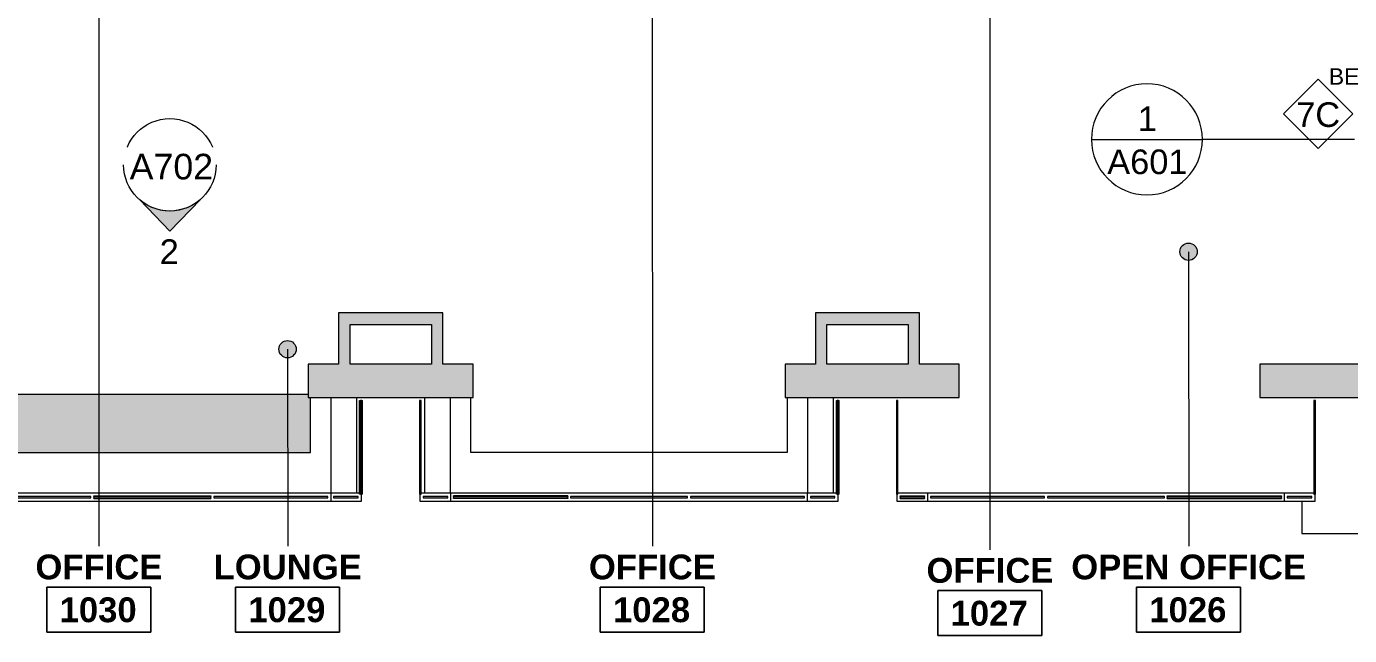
# Model space of a CAD drawing. Header units: inches. Extents: x 920 to 3811, y -644 to 2589.
# Drawn here: x 2964.4 to 3422.3, y 1258.5 to 1469.2 of the extents above; entities that cross this region are included whole.
import ezdxf

# ---------------------------------------------------------------- set-up
doc = ezdxf.new("R2010")
doc.units = ezdxf.units.IN
doc.header["$MEASUREMENT"] = 0
for name, color, linetype, lineweight in [('A-ANNO-SYMB', 150, 'Continuous', 9), ('A-AREA-IDEN', 2, 'Continuous', 9), ('A-DETL', 90, 'Continuous', 9), ('A-GENM', 13, 'Continuous', 13), ('A-GLAZ-CURT', 52, 'Continuous', 13), ('A-GLAZ-CWMG', 51, 'Continuous', 13), ('A-WALL', 113, 'Continuous', 13), ('A-WALL-IDEN', 211, 'Continuous', 9), ('A-WALL-PATT', 111, 'Continuous', 13), ('G-ANNO-SYMB', 111, 'Continuous', 9), ('G-ANNO-TEXT', 231, 'Continuous', 9), ('Q-CASE', 31, 'Continuous', 9)]:
    doc.layers.add(name, color=color, linetype=linetype, lineweight=lineweight)
doc.styles.add('Arial', font='arial.ttf', dxfattribs={"height": 8.851796})
doc.styles.add('Swis721 Lt BT', font='swissl.ttf', dxfattribs={"height": 8.514638})
doc.styles.add('Swis721 Lt BT_1', font='swissl.ttf', dxfattribs={"height": 5.676425})
doc.styles.add('Swis721 Lt BT_B', font='', dxfattribs={"height": 8.583975})
doc.styles.get('Swis721 Lt BT_B').set_extended_font_data('Swis721 Lt BT', bold=True)

# ---------------------------------------------------------------- blocks, each defined once
blk = doc.blocks.new('Window Alcove Bench - Window Alcove Bench-V4-ELEVATION 10 -')
at = {"layer": 'A-GENM', "color": 55}
for p, q in [((-70.75, 16.5), (-70.75, -16.5)), ((-61.75, -16.5), (-61.75, 16.5)), ((61.75, 16.5), (61.75, -16.5)), ((70.75, -16.5), (70.75, 16.5)), ((-70.75, -16.5), (-61.75, -16.5)), ((-61.75, -16.5), (61.75, -16.5)), ((61.75, -16.5), (70.75, -16.5))]:
    blk.add_line(p, q, dxfattribs=at)
blk = doc.blocks.new('Window Alcove Bench - Window Alcove Bench-4408401-ELEVATION 10 -')
at = {"layer": 'A-GENM', "color": 55}
for p, q in [((-70.75, 16.5), (-70.75, -16.5)), ((-61.75, -16.5), (-61.75, 16.5)), ((-54.75, -2.5), (-54.75, 16.5)), ((54.75, 16.5), (54.75, -2.5)), ((61.75, 16.5), (61.75, -16.5)), ((70.75, -16.5), (70.75, 16.5)), ((54.75, -2.5), (-54.75, -2.5)), ((-70.75, -16.5), (-61.75, -16.5)), ((-61.75, -16.5), (61.75, -16.5)), ((61.75, -16.5), (70.75, -16.5))]:
    blk.add_line(p, q, dxfattribs=at)
blk = doc.blocks.new('System Panel - Glazed-4413607-ELEVATION 10 -')
at = {"layer": 'A-GLAZ-CURT'}
blk.add_hatch(color=10, dxfattribs=at).paths.add_polyline_path([(19.75, 0.25), (-19.75, 0.25), (-19.75, -0.25), (19.75, -0.25)], flags=0)
at = {"layer": 'A-GLAZ-CURT', "color": 8, "lineweight": 20}
for p, q in [((19.75, 0.25), (-19.75, 0.25)), ((-19.75, 0.25), (-19.75, -0.25)), ((19.75, -0.25), (19.75, 0.25)), ((-19.75, -0.25), (19.75, -0.25))]:
    blk.add_line(p, q, dxfattribs=at)
blk = doc.blocks.new('System Panel - Glazed-4413630-ELEVATION 10 -')
at = {"layer": 'A-GLAZ-CURT'}
blk.add_hatch(color=10, dxfattribs=at).paths.add_polyline_path([(4.25, -0.25), (4.23, 0.25), (-4.25, 0.25), (-4.25, -0.25), (4.09, -0.25)], flags=0)
at = {"layer": 'A-GLAZ-CURT', "color": 8, "lineweight": 20}
for p, q in [((4.25, 0.25), (-4.25, 0.25)), ((-4.25, 0.25), (-4.25, -0.25)), ((4.25, -0.25), (4.25, 0.25)), ((-4.25, -0.25), (4.25, -0.25))]:
    blk.add_line(p, q, dxfattribs=at)
blk = doc.blocks.new('System Panel - Glazed-4413646-ELEVATION 10 -')
at = {"layer": 'A-GLAZ-CURT'}
blk.add_hatch(color=10, dxfattribs=at).paths.add_polyline_path([(10.24, -0.25), (16.24, -0.25), (16.24, 0.25), (-16.24, 0.25), (-16.24, -0.25), (7.34, -0.25)], flags=0)
at = {"layer": 'A-GLAZ-CURT', "color": 8, "lineweight": 20}
for p, q in [((16.24, 0.25), (-16.24, 0.25)), ((-16.24, 0.25), (-16.24, -0.25)), ((16.24, -0.25), (16.24, 0.25)), ((-16.24, -0.25), (16.24, -0.25))]:
    blk.add_line(p, q, dxfattribs=at)
blk = doc.blocks.new('System Panel - Glazed-4413660-ELEVATION 10 -')
at = {"layer": 'A-GLAZ-CURT'}
blk.add_hatch(color=10, dxfattribs=at).paths.add_polyline_path([(-4.25, -0.25), (3.75, -0.25), (3.75, 0), (4.25, 0), (4.25, 0.25), (-4.25, 0.25), (-4.25, 0)], flags=0)
at = {"layer": 'A-GLAZ-CURT', "color": 8, "lineweight": 20}
for p, q in [((4.25, 0.25), (-4.25, 0.25)), ((-4.25, 0.25), (-4.25, -0.25)), ((4.25, -0.25), (4.25, 0.25)), ((-4.25, -0.25), (4.25, -0.25))]:
    blk.add_line(p, q, dxfattribs=at)
blk = doc.blocks.new('System Panel - Glazed-4413676-ELEVATION 10 -')
at = {"layer": 'A-GLAZ-CURT'}
blk.add_hatch(color=10, dxfattribs=at).paths.add_polyline_path([(16.24, -0.25), (16.24, 0.25), (-16.24, 0.25), (-16.24, -0.25), (15.74, -0.25)], flags=0)
at = {"layer": 'A-GLAZ-CURT', "color": 8, "lineweight": 20}
for p, q in [((16.24, 0.25), (-16.24, 0.25)), ((-16.24, 0.25), (-16.24, -0.25)), ((16.24, -0.25), (16.24, 0.25)), ((-16.24, -0.25), (16.24, -0.25))]:
    blk.add_line(p, q, dxfattribs=at)
blk = doc.blocks.new('System Panel - Glazed-4413608-ELEVATION 10 -')
at = {"layer": 'A-GLAZ-CURT'}
blk.add_hatch(color=10, dxfattribs=at).paths.add_polyline_path([(20.25, -0.25), (20.25, 0.25), (-20.25, 0.25), (-20.25, -0.25), (10.53, -0.25)], flags=0)
at = {"layer": 'A-GLAZ-CURT', "color": 8, "lineweight": 20}
for p, q in [((20.25, 0.25), (-20.25, 0.25)), ((-20.25, 0.25), (-20.25, -0.25)), ((20.25, -0.25), (20.25, 0.25)), ((-20.25, -0.25), (20.25, -0.25))]:
    blk.add_line(p, q, dxfattribs=at)
blk = doc.blocks.new('Rectangular Mullion - 1_ Square-4413595-ELEVATION 10 -')
at = {"layer": 'A-GLAZ-CWMG', "color": 55}
for p, q in [((6262.44, 2049.53), (6262.69, 2049.53)), ((6262.44, 2010.03), (6262.44, 2049.53)), ((6263.19, 2049.53), (6263.44, 2049.53)), ((6263.44, 2010.03), (6263.44, 2049.53)), ((6262.69, 2010.03), (6262.44, 2010.03)), ((6263.44, 2010.03), (6263.19, 2010.03))]:
    blk.add_line(p, q, dxfattribs=at)
blk = doc.blocks.new('Rectangular Mullion - 1_ Square-4413627-ELEVATION 10 -')
at = {"layer": 'A-GLAZ-CWMG', "color": 55}
for p, q in [((6262.44, 1926.03), (6262.69, 1926.03)), ((6262.44, 1917.53), (6262.44, 1926.03)), ((6263.19, 1926.03), (6263.44, 1926.03)), ((6263.44, 1917.53), (6263.44, 1926.03)), ((6262.69, 1917.53), (6262.44, 1917.53)), ((6263.44, 1917.53), (6263.19, 1917.53))]:
    blk.add_line(p, q, dxfattribs=at)
blk = doc.blocks.new('System Panel - Glazed-V8-ELEVATION 10 -')
at = {"layer": 'A-GLAZ-CURT'}
blk.add_hatch(color=10, dxfattribs=at).paths.add_polyline_path([(-19.75, -0.25), (19.75, -0.25), (19.75, 0.25), (-19.75, 0.25)], flags=0)
at = {"layer": 'A-GLAZ-CURT', "color": 8, "lineweight": 20}
for p, q in [((19.75, 0.25), (-19.75, 0.25)), ((-19.75, 0.25), (-19.75, -0.25)), ((19.75, -0.25), (19.75, 0.25)), ((-19.75, -0.25), (19.75, -0.25))]:
    blk.add_line(p, q, dxfattribs=at)
blk = doc.blocks.new('System Panel - Glazed-4416019-ELEVATION 10 -')
at = {"layer": 'A-GLAZ-CURT'}
blk.add_hatch(color=10, dxfattribs=at).paths.add_polyline_path([(-20.25, 0.25), (-20.25, -0.25), (20.25, -0.25), (20.25, 0.25), (0.3, 0.25)], flags=0)
at = {"layer": 'A-GLAZ-CURT', "color": 8, "lineweight": 20}
for p, q in [((20.25, 0.25), (-20.25, 0.25)), ((-20.25, 0.25), (-20.25, -0.25)), ((20.25, -0.25), (20.25, 0.25)), ((-20.25, -0.25), (20.25, -0.25))]:
    blk.add_line(p, q, dxfattribs=at)
blk = doc.blocks.new('Rectangular Mullion - 1_ Square-4415994-ELEVATION 10 -')
at = {"layer": 'A-GLAZ-CWMG', "color": 55}
for p, q in [((6262.44, 1802.53), (6262.69, 1802.53)), ((6262.44, 1802.53), (6262.44, 1763.03)), ((6263.19, 1802.53), (6263.44, 1802.53)), ((6263.44, 1802.53), (6263.44, 1763.03)), ((6262.69, 1763.03), (6262.44, 1763.03)), ((6263.44, 1763.03), (6263.19, 1763.03))]:
    blk.add_line(p, q, dxfattribs=at)
blk = doc.blocks.new('Rectangular Mullion - 1_ Square-V11-ELEVATION 10 -')
at = {"layer": 'A-GLAZ-CWMG', "color": 55}
for p, q in [((5788.71, 1339.85), (5788.96, 1339.85)), ((5788.71, 1307.36), (5788.71, 1339.85)), ((5789.46, 1339.85), (5789.71, 1339.85)), ((5789.71, 1307.36), (5789.71, 1339.85)), ((5788.96, 1307.36), (5788.71, 1307.36)), ((5789.71, 1307.36), (5789.46, 1307.36))]:
    blk.add_line(p, q, dxfattribs=at)
blk = doc.blocks.new('Rectangular Mullion - 1_ Square-4413601-ELEVATION 10 -')
at = {"layer": 'A-GLAZ-CWMG', "color": 55}
for p, q in [((6262.44, 2009.03), (6262.69, 2009.03)), ((6262.44, 1968.53), (6262.44, 2009.03)), ((6263.19, 2009.03), (6263.44, 2009.03)), ((6263.44, 1968.53), (6263.44, 2009.03)), ((6262.69, 1968.53), (6262.44, 1968.53)), ((6263.44, 1968.53), (6263.19, 1968.53))]:
    blk.add_line(p, q, dxfattribs=at)
blk = doc.blocks.new('Rectangular Mullion - 1_ Square-4413673-ELEVATION 10 -')
at = {"layer": 'A-GLAZ-CWMG', "color": 55}
for p, q in [((6229.46, 2061.28), (6229.46, 2061.53)), ((6261.94, 2061.53), (6229.46, 2061.53)), ((6229.46, 2060.53), (6229.46, 2060.78)), ((6261.94, 2060.53), (6229.46, 2060.53)), ((6261.94, 2061.53), (6261.94, 2061.28)), ((6261.94, 2060.78), (6261.94, 2060.53))]:
    blk.add_line(p, q, dxfattribs=at)
blk = doc.blocks.new('CW Benchtop - 35_75_d x1_25_ x24_75_h-5047231-ELEVATION 10 -')
at = {"layer": 'Q-CASE'}
blk.add_hatch(color=50, dxfattribs=at).paths.add_polyline_path([(0, -20), (109.5, -20), (109.5, -1), (108.75, -1), (108.75, 0), (0.75, 0), (0.75, -1), (0, -1)], flags=0)
for p, q in [((0, -1), (0, -20)), ((0, -1), (0, -20)), ((108.75, 0), (0.75, 0)), ((108.75, 0), (0.75, 0)), ((109.5, -20), (109.5, -1)), ((109.5, -20), (109.5, -1)), ((0, -20), (109.5, -20)), ((0, -20), (109.5, -20))]:
    blk.add_line(p, q, dxfattribs=at)
blk = doc.blocks.new('Wall Tag - 1_4_-62626-ELEVATION 10 -')
at = {"layer": 'A-WALL-IDEN'}
for p, q in [((-0.125, 0), (0, 0.125)), ((0, 0.125), (0.125, 0)), ((-0.125, 0), (0, -0.125)), ((0, -0.125), (0.125, 0))]:
    blk.add_line(p, q, dxfattribs=at)
blk = doc.blocks.new('Floor Plan - Callout Head-3511279-ELEVATION 10 -')
at = {"layer": 'A-ANNO-SYMB'}
blk.add_line((-0.2, 0), (0.2, 0), dxfattribs=at)
for start, end in [(360, 180), (180, 360)]:
    blk.add_arc((0, 0), 0.2, start, end, dxfattribs=at)
blk = doc.blocks.new('Elevation - Filled Arrow 2-347888-ELEVATION 10 -')
at = {"layer": 'G-ANNO-SYMB'}
blk.add_circle((0, 0), 0.1664, dxfattribs=at)
blk = doc.blocks.new('Elevation - Filled Arrow-151867-ELEVATION 10 -')
at = {"layer": 'G-ANNO-SYMB'}
h = blk.add_hatch(color=256, dxfattribs=at)
edge = h.paths.add_edge_path(flags=0)
edge.add_line((0, 0.2393), (0.1103, 0.1247))
edge.add_arc((-0.0002, -0.0002), 0.1667, 48.498, 130.5571)
edge.add_line((-0.1085, 0.1265), (0, 0.2393))
for p, q in [((0, 0.2393), (-0.1085, 0.1265)), ((-0.1084, 0.1266), (0, 0.2393)), ((0, 0.2393), (-0.1084, 0.1266)), ((0, 0.2393), (0.11, 0.1249)), ((0.1103, 0.1247), (0, 0.2393))]:
    blk.add_line(p, q, dxfattribs=at)
blk.add_arc((-0.0002, -0.0002), 0.1667, 48.498, 130.5571, dxfattribs=at)
blk.add_ellipse((-0.0002, -0.0001), major_axis=(-0.1667, 0), ratio=0.999376, start_param=3.141593, end_param=6.283185, dxfattribs=at)
blk = doc.blocks.new('OTJ_ Room Tag - Room Name _ Number-360227-ELEVATION 10 -')
at = {"layer": 'A-AREA-IDEN'}
for p, q in [((-0.1881, -0.1636), (-0.1881, -0.0018)), ((-0.1881, -0.0018), (0.1869, -0.0018)), ((0.1869, -0.0018), (-0.1881, -0.0018)), ((-0.1881, -0.0018), (-0.1881, -0.1636)), ((0.1869, -0.0018), (0.1869, -0.1636)), ((0.1869, -0.1636), (0.1869, -0.0018)), ((0.1869, -0.1636), (-0.1881, -0.1636)), ((-0.1881, -0.1636), (0.1869, -0.1636))]:
    blk.add_line(p, q, dxfattribs=at)

msp = doc.modelspace()

# ---------------------------------------------------------------- hatches: boundary and pattern name
at = {"layer": 'A-AREA-IDEN'}
h = msp.add_hatch(color=256, dxfattribs=at)
edge = h.paths.add_edge_path(flags=0)
edge.add_arc((3366.54, 1391.27), 3, 0, 360)
h = msp.add_hatch(color=256, dxfattribs=at)
edge = h.paths.add_edge_path(flags=0)
edge.add_arc((3054.75, 1357.56), 3, 0, 360)
at = {"layer": 'A-WALL-PATT', "lineweight": 9}
for points in [[(3104.52, 1366.14), (3104.52, 1370.08), (3072.45, 1370.08), (3072.45, 1366.14), (3076.38, 1366.14)], [(3108.45, 1352.36), (3108.45, 1370.08), (3104.52, 1370.08), (3104.52, 1352.36)], [(3269.52, 1366.14), (3269.52, 1370.08), (3237.45, 1370.08), (3237.45, 1366.14), (3241.38, 1366.14)], [(3273.45, 1352.36), (3273.45, 1370.08), (3269.52, 1370.08), (3269.52, 1352.36)], [(3072.45, 1352.36), (3076.38, 1352.36), (3076.38, 1366.14), (3072.45, 1366.14), (3072.45, 1361.57)], [(3237.45, 1352.36), (3241.38, 1352.36), (3241.38, 1366.14), (3237.45, 1366.14), (3237.45, 1361.57)], [(3061.95, 1340.86), (3118.95, 1340.86), (3118.95, 1352.36), (3061.95, 1352.36), (3061.95, 1341.86)], [(3243.7, 1340.86), (3287.2, 1340.86), (3287.2, 1352.36), (3226.95, 1352.36), (3226.95, 1340.86)], [(3446.89, 1340.86), (3452.45, 1340.86), (3452.45, 1352.36), (3391.2, 1352.36), (3391.2, 1340.86)]]:
    msp.add_hatch(color=7, dxfattribs=at).paths.add_polyline_path(points, flags=0)

# ---------------------------------------------------------------- linework, layer by layer
at = {"layer": 'A-ANNO-SYMB'}
for p, q in [((3386.88, 1430.16), (3371.36, 1430.16)), ((3424.03, 1430.16), (3386.88, 1430.16))]:
    msp.add_line(p, q, dxfattribs=at)
at = {"layer": 'A-AREA-IDEN'}
for p, q in [((2989.43, 1535.22), (2989.5, 1289.37)), ((3180.95, 1535.22), (3181.02, 1289.37)), ((3297.77, 1534.03), (3297.84, 1288.18)), ((3366.54, 1391.27), (3366.6, 1289.37)), ((3054.75, 1357.56), (3054.81, 1289.37))]:
    msp.add_line(p, q, dxfattribs=at)
for centre in [(3366.54, 1391.27), (3054.75, 1357.56)]:
    msp.add_circle(centre, 3, dxfattribs=at)
at = {"layer": 'A-DETL', "color": 55, "lineweight": 13}
for p, q in [((3405.7, 1304.86), (3405.7, 1298.86)), ((3405.7, 1298.86), (3405.7, 1293.78)), ((3405.7, 1293.78), (3452.45, 1293.78))]:
    msp.add_line(p, q, dxfattribs=at)
at = {"layer": 'A-WALL', "color": 8, "lineweight": 20}
for p, q in [((3108.45, 1370.08), (3072.45, 1370.08)), ((3072.45, 1370.08), (3072.45, 1352.36)), ((3108.45, 1352.36), (3108.45, 1370.08)), ((3273.45, 1370.08), (3237.45, 1370.08)), ((3237.45, 1370.08), (3237.45, 1352.36)), ((3273.45, 1352.36), (3273.45, 1370.08)), ((3076.38, 1366.14), (3104.52, 1366.14)), ((3076.38, 1352.36), (3076.38, 1366.14)), ((3104.52, 1366.14), (3104.52, 1352.36)), ((3241.38, 1366.14), (3269.52, 1366.14)), ((3241.38, 1352.36), (3241.38, 1366.14)), ((3269.52, 1366.14), (3269.52, 1352.36)), ((3072.45, 1352.36), (3061.95, 1352.36)), ((3061.95, 1352.36), (3061.95, 1340.86)), ((3104.52, 1352.36), (3076.38, 1352.36)), ((3118.95, 1352.36), (3108.45, 1352.36)), ((3118.95, 1340.86), (3118.95, 1352.36)), ((3237.45, 1352.36), (3226.95, 1352.36)), ((3226.95, 1352.36), (3226.95, 1340.86)), ((3269.52, 1352.36), (3241.38, 1352.36)), ((3287.2, 1352.36), (3273.45, 1352.36)), ((3287.2, 1340.86), (3287.2, 1352.36)), ((3463.95, 1352.36), (3391.2, 1352.36)), ((3391.2, 1352.36), (3391.2, 1340.86)), ((3061.95, 1340.86), (3118.95, 1340.86)), ((3226.95, 1340.86), (3287.2, 1340.86)), ((3391.2, 1340.86), (3452.45, 1340.86))]:
    msp.add_line(p, q, dxfattribs=at)
at = {"layer": 'A-WALL', "color": 55}
for p, q in [((3080.2, 1304.86), (2935.7, 1304.86)), ((2936.2, 1307.86), (3079.7, 1307.86)), ((3069.7, 1307.86), (3069.7, 1304.86)), ((3080.2, 1307.36), (3080.2, 1304.86)), ((3100.7, 1304.86), (3100.7, 1307.36)), ((3245.2, 1304.86), (3100.7, 1304.86)), ((3100.95, 1307.86), (3244.7, 1307.86)), ((3111.2, 1307.86), (3111.2, 1304.86)), ((3234.7, 1304.86), (3234.7, 1307.86)), ((3245.2, 1307.36), (3245.2, 1304.86)), ((3265.7, 1304.86), (3265.7, 1307.36)), ((3410.2, 1304.86), (3265.7, 1304.86)), ((3265.95, 1307.86), (3409.95, 1307.86)), ((3276.2, 1307.86), (3276.2, 1304.86)), ((3399.7, 1304.86), (3399.7, 1307.86)), ((3410.2, 1307.36), (3410.2, 1304.86))]:
    msp.add_line(p, q, dxfattribs=at)

# ---------------------------------------------------------------- block references
at = {"layer": 'A-ANNO-SYMB', "xscale": 95.99999999999994, "yscale": 95.99999999999994, "zscale": 95.99999999999994}
msp.add_blockref('Floor Plan - Callout Head-3511279-ELEVATION 10 -', (3352.16, 1430.16), dxfattribs=at)
at = {"layer": 'A-AREA-IDEN', "xscale": 95.99999999999994, "yscale": 95.99999999999994, "zscale": 95.99999999999994}
for p in [(2989.49, 1275.39), (3054.8, 1275.39), (3181.01, 1275.39), (3297.83, 1274.2), (3366.59, 1275.39)]:
    msp.add_blockref('OTJ_ Room Tag - Room Name _ Number-360227-ELEVATION 10 -', p, dxfattribs=at)
at = {"layer": 'A-GENM', "color": 55}
for name, p in [('Window Alcove Bench - Window Alcove Bench-V4-ELEVATION 10 -', (3007.95, 1324.36)), ('Window Alcove Bench - Window Alcove Bench-4408401-ELEVATION 10 -', (3172.95, 1324.36))]:
    msp.add_blockref(name, p, dxfattribs=at)
at = {"layer": 'A-GLAZ-CURT', "color": 55}
for name, p, rotation in [('System Panel - Glazed-4413676-ELEVATION 10 -', (3080.2, 1323.61), 270.0000000000002), ('System Panel - Glazed-4413646-ELEVATION 10 -', (3100.7, 1323.61), 270.0000000000002), ('System Panel - Glazed-4413676-ELEVATION 10 -', (3245.2, 1323.61), 270.0000000000002), ('System Panel - Glazed-4413646-ELEVATION 10 -', (3265.7, 1323.61), 270.0000000000002), ('System Panel - Glazed-4413676-ELEVATION 10 -', (3410.2, 1323.61), 270.0000000000002), ('System Panel - Glazed-4413607-ELEVATION 10 -', (2966.95, 1306.36), 180), ('System Panel - Glazed-4413608-ELEVATION 10 -', (3007.95, 1306.36), 180), ('System Panel - Glazed-4413607-ELEVATION 10 -', (3048.95, 1306.36), 180), ('System Panel - Glazed-4413630-ELEVATION 10 -', (3105.95, 1306.36), 180), ('System Panel - Glazed-4413630-ELEVATION 10 -', (3270.95, 1306.36), 180), ('System Panel - Glazed-4413607-ELEVATION 10 -', (3296.95, 1306.36), 180), ('System Panel - Glazed-4413608-ELEVATION 10 -', (3337.95, 1306.36), 180), ('System Panel - Glazed-4413607-ELEVATION 10 -', (3378.95, 1306.36), 180)]:
    msp.add_blockref(name, p, dxfattribs=dict(at, rotation=rotation))
for name, p in [('System Panel - Glazed-4413660-ELEVATION 10 -', (3074.95, 1306.36)), ('System Panel - Glazed-V8-ELEVATION 10 -', (3131.95, 1306.36)), ('System Panel - Glazed-4416019-ELEVATION 10 -', (3172.95, 1306.36)), ('System Panel - Glazed-V8-ELEVATION 10 -', (3213.95, 1306.36)), ('System Panel - Glazed-4413660-ELEVATION 10 -', (3239.95, 1306.36)), ('System Panel - Glazed-4413660-ELEVATION 10 -', (3404.95, 1306.36))]:
    msp.add_blockref(name, p, dxfattribs=at)
at = {"layer": 'A-GLAZ-CWMG', "color": 55}
for name, p, rotation in [('Rectangular Mullion - 1_ Square-4413673-ELEVATION 10 -', (1019.17, 7569.31), 270), ('Rectangular Mullion - 1_ Square-4413601-ELEVATION 10 -', (1019.17, 7569.31), 270), ('Rectangular Mullion - 1_ Square-4415994-ELEVATION 10 -', (1349.17, 7569.31), 270.0000000000002), ('Rectangular Mullion - 1_ Square-4413627-ELEVATION 10 -', (1349.17, 7569.31), 270), ('Rectangular Mullion - 1_ Square-4413595-ELEVATION 10 -', (1349.17, 7569.31), 270.0000000000002)]:
    msp.add_blockref(name, p, dxfattribs=dict(at, rotation=rotation))
msp.add_blockref('Rectangular Mullion - 1_ Square-V11-ELEVATION 10 -', (-2544.01, 0), dxfattribs=at)
at = {"layer": 'A-WALL-IDEN', "xscale": 95.99999999999994, "yscale": 95.99999999999994, "zscale": 95.99999999999994}
msp.add_blockref('Wall Tag - 1_4_-62626-ELEVATION 10 -', (3411.43, 1438.99), dxfattribs=at)
at = {"layer": 'G-ANNO-SYMB', "xscale": 95.99999999999994, "yscale": 95.99999999999994, "zscale": 95.99999999999994}
msp.add_blockref('Elevation - Filled Arrow 2-347888-ELEVATION 10 -', (3014.05, 1421.34), dxfattribs=at)
at = {"layer": 'Q-CASE'}
msp.add_blockref('CW Benchtop - 35_75_d x1_25_ x24_75_h-5047231-ELEVATION 10 -', (2953.2, 1341.86), dxfattribs=at)

# ---------------------------------------------------------------- texts
at = {"layer": 'A-ANNO-SYMB', "attachment_point": 2, "line_spacing_factor": 1.00667, "style": 'Swis721 Lt BT'}
for s, insert, char_height, width in [('1', (3352.3, 1441.54), 8.51, 7.56), ('A601', (3352.3, 1426.64), 8.515, 31.428)]:
    msp.add_mtext(s, dxfattribs=dict(at, insert=insert, char_height=char_height, width=width))
at = {"layer": 'A-AREA-IDEN', "char_height": 8.584, "attachment_point": 2, "line_spacing_factor": 0.998538, "style": 'Swis721 Lt BT_B'}
for s, insert, width in [('OFFICE', (2989.5, 1286.52), 49.572), ('LOUNGE', (3054.81, 1286.52), 58.212), ('OFFICE', (3181.02, 1286.52), 49.572), ('OPEN OFFICE', (3366.6, 1286.52), 92.016), ('OFFICE', (3297.84, 1285.34), 49.572), ('1030', (2989.21, 1271.7), 30.672), ('1029', (3054.53, 1271.7), 30.672), ('1028', (3180.73, 1271.7), 30.672), ('1027', (3297.55, 1270.51), 30.672), ('1026', (3366.32, 1271.7), 30.672)]:
    msp.add_mtext(s, dxfattribs=dict(at, insert=insert, width=width))
at = {"layer": 'A-WALL-IDEN', "insert": (3411.4, 1442.96), "char_height": 8.515, "width": 17.496, "attachment_point": 2, "line_spacing_factor": 1.00667, "style": 'Swis721 Lt BT'}
msp.add_mtext('7C', dxfattribs=at)
at = {"layer": 'G-ANNO-TEXT', "color": 7, "insert": (3415.1, 1464.27), "char_height": 5.676, "width": 32.112, "attachment_point": 1, "line_spacing_factor": 1.00667, "style": 'Swis721 Lt BT_1'}
msp.add_mtext('\\PBELOW', dxfattribs=at)

# ---------------------------------------------------------------- next in the draw order: texts
at = {"layer": 'G-ANNO-SYMB', "insert": (3014.56, 1425.15), "char_height": 8.852, "width": 34.452, "attachment_point": 2, "line_spacing_factor": 0.938532, "style": 'Arial', "bg_fill": 3, "box_fill_scale": 1.25, "bg_fill_color": 0, "bg_fill_transparency": 0}
msp.add_mtext('A702', dxfattribs=at)

# ---------------------------------------------------------------- next in the draw order: block references
at = {"layer": 'G-ANNO-SYMB', "extrusion": (0, 0, -1), "xscale": 95.99999999999994, "yscale": 95.99999999999994, "zscale": 95.99999999999994, "rotation": 180}
msp.add_blockref('Elevation - Filled Arrow-151867-ELEVATION 10 -', (-3014.05, 1421.34), dxfattribs=at)

# ---------------------------------------------------------------- next in the draw order: texts
at = {"layer": 'G-ANNO-SYMB', "insert": (3013.82, 1395.57), "char_height": 8.51, "width": 7.56, "attachment_point": 2, "line_spacing_factor": 1.00667, "style": 'Swis721 Lt BT', "bg_fill": 3, "box_fill_scale": 1.25, "bg_fill_color": 0, "bg_fill_transparency": 0}
msp.add_mtext('2', dxfattribs=at)

doc.saveas('drawing.dxf')
